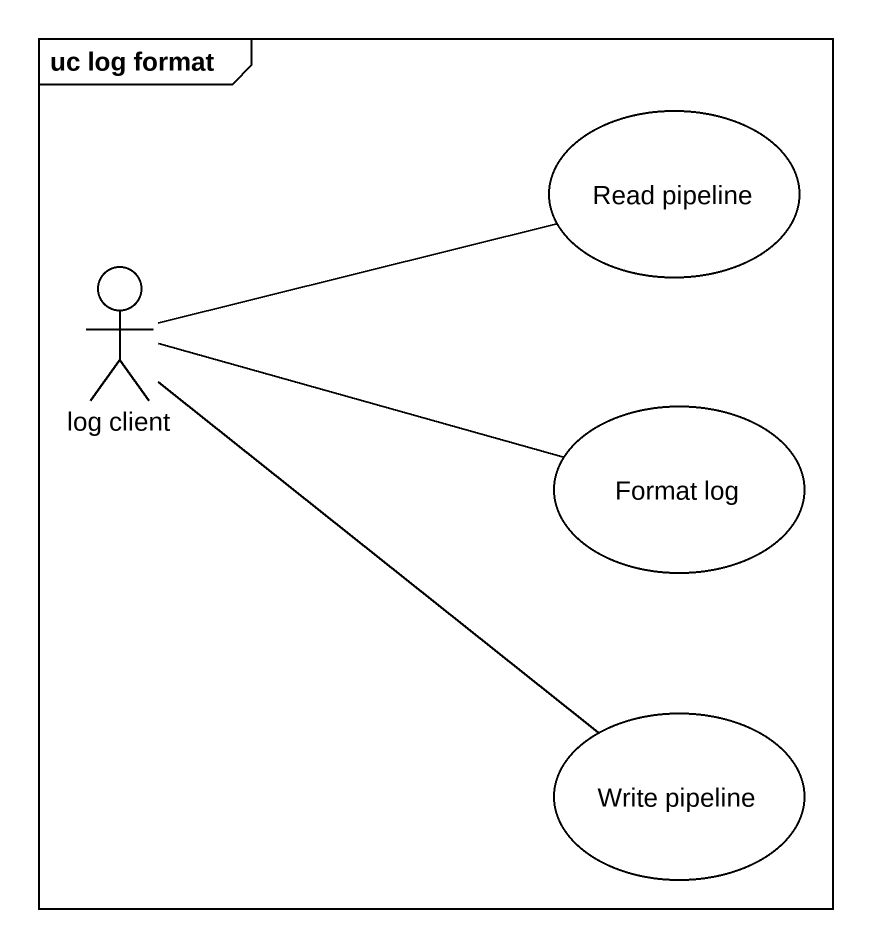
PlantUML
@startuml
mainframe uc log format
usecase "Read pipeline" as Read_pipeline
actor "log client" as log_client
usecase "Format log" as Format_log
usecase "Write pipeline" as Write_pipeline
log_client -right- Read_pipeline
log_client -right- Format_log
log_client -- Write_pipeline
@enduml
